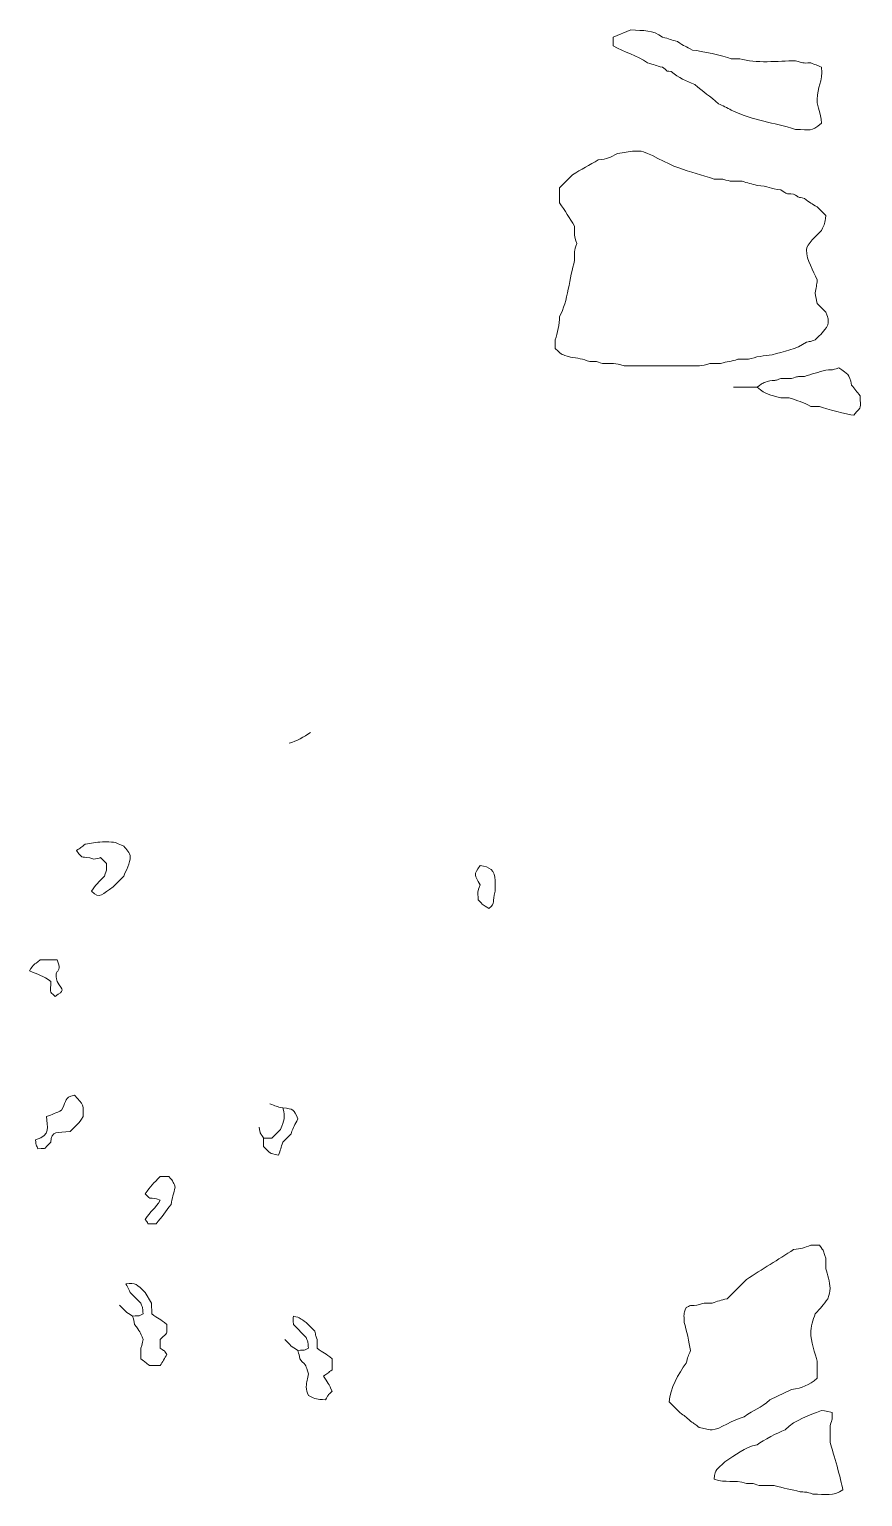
# Model space of a CAD drawing. Header units: centimetres. Extents: x -40.3 to 39, y -29.8 to 28.8.
# Drawn here: x 29.16 to 35.74, y -27.34 to -15.75 of the extents above; entities that cross this region are included whole.
import ezdxf

# ---------------------------------------------------------------- set-up
doc = ezdxf.new("R2010")
doc.units = ezdxf.units.CM
doc.header["$MEASUREMENT"] = 0
doc.layers.add('layer 1', color=7, linetype='Continuous')

msp = doc.modelspace()

# ---------------------------------------------------------------- linework, layer by layer
at = {"layer": 'layer 1', "color": 225, "lineweight": 0}
for points, knots in [([(34.16178, -15.81716), (34.21744, -15.82888), (34.2247, -15.83932), (34.28038, -15.85103), (34.28038, -15.85103), (34.33308, -15.88973), (34.34456, -15.88738), (34.39896, -15.9188), (34.39896, -15.9188), (34.47123, -15.92435), (34.63506, -15.96424), (34.70389, -15.98654), (34.70389, -15.98654), (34.70389, -15.98654), (34.77165, -15.98654), (34.77165, -15.98654), (34.77165, -15.98654), (34.89738, -16.02733), (35.07295, -16.00349), (35.21211, -16.00349), (35.21211, -16.00349), (35.2749, -16.02383), (35.2606, -16.02043), (35.33071, -16.02043), (35.33071, -16.02043), (35.36639, -16.03226), (35.38202, -16.03879), (35.4154, -16.0543), (35.4154, -16.0543), (35.4291, -16.17643), (35.38153, -16.20441), (35.38153, -16.30841), (35.38153, -16.30841), (35.38153, -16.38527), (35.41337, -16.402), (35.4154, -16.49476), (35.4154, -16.49476), (35.33133, -16.57055), (35.32721, -16.54558), (35.21211, -16.54558), (35.21211, -16.54558), (35.02905, -16.48622), (34.89395, -16.48148), (34.70389, -16.3931), (34.70389, -16.3931), (34.67076, -16.37539), (34.63674, -16.35686), (34.60225, -16.34228), (34.60225, -16.34228), (34.53791, -16.28287), (34.48032, -16.24927), (34.41593, -16.18981), (34.41593, -16.18981), (34.34381, -16.16089), (34.29351, -16.13863), (34.22959, -16.08818), (34.22959, -16.08818), (34.16154, -16.07394), (34.23234, -16.10565), (34.16182, -16.0543), (34.16182, -16.0543), (34.10616, -16.04259), (34.0989, -16.03215), (34.04322, -16.02043), (34.04322, -16.02043), (33.95896, -15.95856), (33.86061, -15.93788), (33.77219, -15.88488), (33.77219, -15.88488), (33.77219, -15.88488), (33.77219, -15.81714), (33.77219, -15.81714), (33.77219, -15.81714), (33.77219, -15.81714), (33.91237, -15.75975), (33.91237, -15.75975), (33.91237, -15.75975), (34.014, -15.76756), (34.0829, -15.75484), (34.16178, -15.81716)], [0, 0, 0, 0, 0.04761905, 0.04761905, 0.04761905, 0.04761905, 0.0952381, 0.0952381, 0.0952381, 0.0952381, 0.14285714, 0.14285714, 0.14285714, 0.14285714, 0.19047619, 0.19047619, 0.19047619, 0.19047619, 0.23809524, 0.23809524, 0.23809524, 0.23809524, 0.28571429, 0.28571429, 0.28571429, 0.28571429, 0.33333333, 0.33333333, 0.33333333, 0.33333333, 0.38095238, 0.38095238, 0.38095238, 0.38095238, 0.42857143, 0.42857143, 0.42857143, 0.42857143, 0.47619048, 0.47619048, 0.47619048, 0.47619048, 0.52380952, 0.52380952, 0.52380952, 0.52380952, 0.57142857, 0.57142857, 0.57142857, 0.57142857, 0.61904762, 0.61904762, 0.61904762, 0.61904762, 0.66666667, 0.66666667, 0.66666667, 0.66666667, 0.71428571, 0.71428571, 0.71428571, 0.71428571, 0.76190476, 0.76190476, 0.76190476, 0.76190476, 0.80952381, 0.80952381, 0.80952381, 0.80952381, 0.85714286, 0.85714286, 0.85714286, 0.85714286, 0.9047619, 0.9047619, 0.9047619, 0.9047619, 1, 1, 1, 1]), ([(34.56917, -16.93747), (34.56917, -16.93747), (34.63694, -16.93747), (34.63694, -16.93747), (34.63694, -16.93747), (34.70724, -16.96029), (34.71243, -16.9544), (34.78941, -16.9544), (34.78941, -16.9544), (34.83156, -16.96806), (34.86584, -16.97461), (34.90801, -16.98829), (34.90801, -16.98829), (34.99868, -16.9903), (35.00999, -17.01567), (35.09436, -17.02216), (35.09436, -17.02216), (35.16016, -17.06013), (35.12099, -17.05027), (35.19599, -17.05603), (35.19599, -17.05603), (35.24694, -17.08608), (35.22476, -17.07814), (35.28068, -17.08993), (35.28068, -17.08993), (35.32443, -17.12444), (35.33735, -17.13073), (35.38232, -17.15767), (35.38232, -17.15767), (35.38232, -17.15767), (35.45008, -17.22543), (35.45008, -17.22543), (35.45008, -17.22543), (35.44485, -17.29347), (35.44018, -17.28423), (35.41621, -17.34403), (35.41621, -17.34403), (35.38025, -17.37998), (35.29761, -17.45028), (35.29761, -17.49651), (35.29761, -17.49651), (35.29761, -17.58122), (35.3519, -17.65788), (35.38229, -17.73367), (35.38229, -17.73367), (35.37922, -17.77388), (35.37248, -17.79766), (35.36537, -17.83531), (35.36537, -17.83531), (35.3719, -17.86913), (35.37591, -17.88617), (35.38229, -17.91999), (35.38229, -17.91999), (35.38229, -17.91999), (35.45006, -17.98776), (35.45006, -17.98776), (35.45006, -17.98776), (35.47262, -18.0529), (35.46937, -18.03313), (35.467, -18.08939), (35.467, -18.08939), (35.43207, -18.14649), (35.41508, -18.15825), (35.36537, -18.208), (35.36537, -18.208), (35.32373, -18.22296), (35.33632, -18.21743), (35.29761, -18.22492), (35.29761, -18.22492), (35.21891, -18.2827), (35.1163, -18.2955), (35.02655, -18.32656), (35.02655, -18.32656), (34.96557, -18.32796), (34.89442, -18.34286), (34.84021, -18.36045), (34.84021, -18.36045), (34.84021, -18.36045), (34.75552, -18.36045), (34.75552, -18.36045), (34.75552, -18.36045), (34.70289, -18.3775), (34.6726, -18.37724), (34.61997, -18.39432), (34.61997, -18.39432), (34.61997, -18.39432), (34.5353, -18.39432), (34.5353, -18.39432), (34.5353, -18.39432), (34.46227, -18.41799), (34.44577, -18.41127), (34.36588, -18.41127), (34.36588, -18.41127), (34.36588, -18.41127), (34.01012, -18.41127), (34.01012, -18.41127), (34.01012, -18.41127), (34.01012, -18.41127), (33.85764, -18.41127), (33.85764, -18.41127), (33.85764, -18.41127), (33.78463, -18.38757), (33.76813, -18.39432), (33.68824, -18.39432), (33.68824, -18.39432), (33.62842, -18.37494), (33.6532, -18.37882), (33.58661, -18.37737), (33.58661, -18.37737), (33.5363, -18.36107), (33.48997, -18.34777), (33.43413, -18.3435), (33.43413, -18.3435), (33.35359, -18.31563), (33.38449, -18.33789), (33.31553, -18.27574), (33.31553, -18.27574), (33.31553, -18.27574), (33.31553, -18.208), (33.31553, -18.208), (33.31553, -18.208), (33.3331, -18.15378), (33.34808, -18.08265), (33.3494, -18.02163), (33.3494, -18.02163), (33.41426, -17.90926), (33.42681, -17.70817), (33.46801, -17.58118), (33.46801, -17.58118), (33.46801, -17.50782), (33.45979, -17.51051), (33.48495, -17.44565), (33.48495, -17.44565), (33.45979, -17.38079), (33.46801, -17.38346), (33.46801, -17.3101), (33.46801, -17.3101), (33.42929, -17.24547), (33.39106, -17.18744), (33.3494, -17.12375), (33.3494, -17.12375), (33.3494, -17.12375), (33.3494, -17.00515), (33.3494, -17.00515), (33.3494, -17.00515), (33.3494, -17.00515), (33.45104, -16.90352), (33.45104, -16.90352), (33.45104, -16.90352), (33.51891, -16.86288), (33.58727, -16.8251), (33.65433, -16.78494), (33.65433, -16.78494), (33.72668, -16.77937), (33.74719, -16.76852), (33.8068, -16.73412), (33.8068, -16.73412), (33.85741, -16.73021), (33.88961, -16.71717), (33.94235, -16.71717), (33.94235, -16.71717), (33.94235, -16.71717), (33.99317, -16.71717), (33.99317, -16.71717), (33.99317, -16.71717), (34.02698, -16.71717), (34.21597, -16.82414), (34.28115, -16.84694), (34.28115, -16.84694), (34.385, -16.88326), (34.46901, -16.90495), (34.56917, -16.93747)], [0, 0, 0, 0, 0.02272727, 0.02272727, 0.02272727, 0.02272727, 0.04545455, 0.04545455, 0.04545455, 0.04545455, 0.06818182, 0.06818182, 0.06818182, 0.06818182, 0.09090909, 0.09090909, 0.09090909, 0.09090909, 0.11363636, 0.11363636, 0.11363636, 0.11363636, 0.13636364, 0.13636364, 0.13636364, 0.13636364, 0.15909091, 0.15909091, 0.15909091, 0.15909091, 0.18181818, 0.18181818, 0.18181818, 0.18181818, 0.20454545, 0.20454545, 0.20454545, 0.20454545, 0.22727273, 0.22727273, 0.22727273, 0.22727273, 0.25, 0.25, 0.25, 0.25, 0.27272727, 0.27272727, 0.27272727, 0.27272727, 0.29545455, 0.29545455, 0.29545455, 0.29545455, 0.31818182, 0.31818182, 0.31818182, 0.31818182, 0.34090909, 0.34090909, 0.34090909, 0.34090909, 0.36363636, 0.36363636, 0.36363636, 0.36363636, 0.38636364, 0.38636364, 0.38636364, 0.38636364, 0.40909091, 0.40909091, 0.40909091, 0.40909091, 0.43181818, 0.43181818, 0.43181818, 0.43181818, 0.45454545, 0.45454545, 0.45454545, 0.45454545, 0.47727273, 0.47727273, 0.47727273, 0.47727273, 0.5, 0.5, 0.5, 0.5, 0.52272727, 0.52272727, 0.52272727, 0.52272727, 0.54545455, 0.54545455, 0.54545455, 0.54545455, 0.56818182, 0.56818182, 0.56818182, 0.56818182, 0.59090909, 0.59090909, 0.59090909, 0.59090909, 0.61363636, 0.61363636, 0.61363636, 0.61363636, 0.63636364, 0.63636364, 0.63636364, 0.63636364, 0.65909091, 0.65909091, 0.65909091, 0.65909091, 0.68181818, 0.68181818, 0.68181818, 0.68181818, 0.70454545, 0.70454545, 0.70454545, 0.70454545, 0.72727273, 0.72727273, 0.72727273, 0.72727273, 0.75, 0.75, 0.75, 0.75, 0.77272727, 0.77272727, 0.77272727, 0.77272727, 0.79545455, 0.79545455, 0.79545455, 0.79545455, 0.81818182, 0.81818182, 0.81818182, 0.81818182, 0.84090909, 0.84090909, 0.84090909, 0.84090909, 0.86363636, 0.86363636, 0.86363636, 0.86363636, 0.88636364, 0.88636364, 0.88636364, 0.88636364, 0.90909091, 0.90909091, 0.90909091, 0.90909091, 0.93181818, 0.93181818, 0.93181818, 0.93181818, 0.95454545, 0.95454545, 0.95454545, 0.95454545, 1, 1, 1, 1]), ([(34.90793, -18.58079), (34.9828, -18.64828), (35.00459, -18.63447), (35.09427, -18.6655), (35.09427, -18.6655), (35.09427, -18.6655), (35.16204, -18.6655), (35.16204, -18.6655), (35.16204, -18.6655), (35.23053, -18.68919), (35.26645, -18.69575), (35.33143, -18.73324), (35.33143, -18.73324), (35.33143, -18.73324), (35.3992, -18.73324), (35.3992, -18.73324), (35.3992, -18.73324), (35.45305, -18.7507), (35.62037, -18.79994), (35.67025, -18.80101), (35.67025, -18.80101), (35.74064, -18.72291), (35.72107, -18.75529), (35.72107, -18.64853), (35.72107, -18.64853), (35.69574, -18.61716), (35.67871, -18.59516), (35.65331, -18.56385), (35.65331, -18.56385), (35.63427, -18.47348), (35.62691, -18.47916), (35.55167, -18.4283), (35.55167, -18.4283), (35.49185, -18.4477), (35.51663, -18.44379), (35.45004, -18.44524), (35.45004, -18.44524), (35.39282, -18.46379), (35.33848, -18.47604), (35.28062, -18.49606), (35.28062, -18.49606), (35.21401, -18.49747), (35.23881, -18.49361), (35.17898, -18.51301), (35.17898, -18.51301), (35.17898, -18.51301), (35.09429, -18.51301), (35.09429, -18.51301), (35.09429, -18.51301), (35.04456, -18.52948), (35.06313, -18.52583), (35.0096, -18.52993), (35.0096, -18.52993), (34.9409, -18.55371), (34.9672, -18.53727), (34.90797, -18.58075), (34.90797, -18.58075), (34.90797, -18.58075), (34.7216, -18.58075), (34.7216, -18.58075)], [0, 0, 0, 0, 0.0625, 0.0625, 0.0625, 0.0625, 0.125, 0.125, 0.125, 0.125, 0.1875, 0.1875, 0.1875, 0.1875, 0.25, 0.25, 0.25, 0.25, 0.3125, 0.3125, 0.3125, 0.3125, 0.375, 0.375, 0.375, 0.375, 0.4375, 0.4375, 0.4375, 0.4375, 0.5, 0.5, 0.5, 0.5, 0.5625, 0.5625, 0.5625, 0.5625, 0.625, 0.625, 0.625, 0.625, 0.6875, 0.6875, 0.6875, 0.6875, 0.75, 0.75, 0.75, 0.75, 0.8125, 0.8125, 0.8125, 0.8125, 0.875, 0.875, 0.875, 0.875, 1, 1, 1, 1]), ([(29.91027, -22.20604), (29.92935, -22.22968), (29.96109, -22.25854), (29.96109, -22.29072), (29.96109, -22.29072), (29.96109, -22.33283), (29.92606, -22.4038), (29.91027, -22.4432), (29.91027, -22.4432), (29.91027, -22.4432), (29.82558, -22.52791), (29.82558, -22.52791), (29.82558, -22.52791), (29.74755, -22.57894), (29.71727, -22.63294), (29.65616, -22.56178), (29.65616, -22.56178), (29.6911, -22.50469), (29.70809, -22.49291), (29.7578, -22.44318), (29.7578, -22.44318), (29.7772, -22.38337), (29.77329, -22.40813), (29.77474, -22.34154), (29.77474, -22.34154), (29.69072, -22.27224), (29.76563, -22.2993), (29.67311, -22.30769), (29.67311, -22.30769), (29.57339, -22.27534), (29.59277, -22.32124), (29.53758, -22.23991), (29.53758, -22.23991), (29.56964, -22.21937), (29.57463, -22.21385), (29.60532, -22.18909), (29.60532, -22.18909), (29.65593, -22.1852), (29.68813, -22.17216), (29.74087, -22.17216), (29.74087, -22.17216), (29.74087, -22.17216), (29.79169, -22.17216), (29.79169, -22.17216), (29.79169, -22.17216), (29.85555, -22.17216), (29.8586, -22.18431), (29.91027, -22.20604)], [0, 0, 0, 0, 0.07692308, 0.07692308, 0.07692308, 0.07692308, 0.15384615, 0.15384615, 0.15384615, 0.15384615, 0.23076923, 0.23076923, 0.23076923, 0.23076923, 0.30769231, 0.30769231, 0.30769231, 0.30769231, 0.38461538, 0.38461538, 0.38461538, 0.38461538, 0.46153846, 0.46153846, 0.46153846, 0.46153846, 0.53846154, 0.53846154, 0.53846154, 0.53846154, 0.61538462, 0.61538462, 0.61538462, 0.61538462, 0.69230769, 0.69230769, 0.69230769, 0.69230769, 0.76923077, 0.76923077, 0.76923077, 0.76923077, 0.84615385, 0.84615385, 0.84615385, 0.84615385, 1, 1, 1, 1]), ([(32.84119, -22.47715), (32.84119, -22.47715), (32.84119, -22.56184), (32.84119, -22.56184), (32.84119, -22.56184), (32.81165, -22.65291), (32.84934, -22.6467), (32.79037, -22.69737), (32.79037, -22.69737), (32.74226, -22.66839), (32.74928, -22.67229), (32.70566, -22.62963), (32.70566, -22.62963), (32.70566, -22.55807), (32.69847, -22.57322), (32.7226, -22.51103), (32.7226, -22.51103), (32.67642, -22.43101), (32.66782, -22.43543), (32.7226, -22.35855), (32.7226, -22.35855), (32.79538, -22.36574), (32.84121, -22.3974), (32.84119, -22.47715)], [0, 0, 0, 0, 0.14285714, 0.14285714, 0.14285714, 0.14285714, 0.28571429, 0.28571429, 0.28571429, 0.28571429, 0.42857143, 0.42857143, 0.42857143, 0.42857143, 0.57142857, 0.57142857, 0.57142857, 0.57142857, 0.71428571, 0.71428571, 0.71428571, 0.71428571, 1, 1, 1, 1]), ([(29.33442, -23.27344), (29.27423, -23.22926), (29.23009, -23.21899), (29.165, -23.18875), (29.165, -23.18875), (29.20373, -23.13029), (29.19236, -23.15052), (29.24969, -23.10404), (29.24969, -23.10404), (29.24969, -23.10404), (29.38523, -23.10404), (29.38523, -23.10404), (29.38523, -23.10404), (29.43198, -23.23163), (29.34763, -23.15266), (29.38523, -23.27346), (29.38523, -23.27346), (29.38523, -23.27346), (29.38523, -23.27331), (29.38523, -23.27331), (29.38523, -23.27331), (29.43208, -23.35448), (29.44397, -23.34052), (29.36829, -23.39191), (29.36829, -23.39191), (29.31557, -23.34662), (29.33442, -23.36195), (29.33442, -23.27331), (29.33442, -23.27331), (29.33442, -23.27331), (29.33442, -23.27344), (29.33442, -23.27344)], [0, 0, 0, 0, 0.11111111, 0.11111111, 0.11111111, 0.11111111, 0.22222222, 0.22222222, 0.22222222, 0.22222222, 0.33333333, 0.33333333, 0.33333333, 0.33333333, 0.44444444, 0.44444444, 0.44444444, 0.44444444, 0.55555556, 0.55555556, 0.55555556, 0.55555556, 0.66666667, 0.66666667, 0.66666667, 0.66666667, 0.77777778, 0.77777778, 0.77777778, 0.77777778, 1, 1, 1, 1]), ([(29.30046, -24.34073), (29.34202, -24.32368), (29.37917, -24.31294), (29.41906, -24.28991), (29.41906, -24.28991), (29.46898, -24.20339), (29.43121, -24.19765), (29.5207, -24.17131), (29.5207, -24.17131), (29.59354, -24.25022), (29.59416, -24.25143), (29.58846, -24.34073), (29.58846, -24.34073), (29.55352, -24.39782), (29.53653, -24.40958), (29.48683, -24.45933), (29.48683, -24.45933), (29.38873, -24.47056), (29.33444, -24.44873), (29.33442, -24.54402), (29.33442, -24.54402), (29.26196, -24.60933), (29.31813, -24.58643), (29.23278, -24.59484), (29.23278, -24.59484), (29.2117, -24.54588), (29.22068, -24.58867), (29.21449, -24.52443), (29.21449, -24.52443), (29.3396, -24.48877), (29.30262, -24.41853), (29.30046, -24.34073)], [0, 0, 0, 0, 0.11111111, 0.11111111, 0.11111111, 0.11111111, 0.22222222, 0.22222222, 0.22222222, 0.22222222, 0.33333333, 0.33333333, 0.33333333, 0.33333333, 0.44444444, 0.44444444, 0.44444444, 0.44444444, 0.55555556, 0.55555556, 0.55555556, 0.55555556, 0.66666667, 0.66666667, 0.66666667, 0.66666667, 0.77777778, 0.77777778, 0.77777778, 0.77777778, 1, 1, 1, 1]), ([(31.16404, -24.27295), (31.18995, -24.35288), (31.17334, -24.36651), (31.14709, -24.44237), (31.14709, -24.44237), (31.14709, -24.44237), (31.07933, -24.51013), (31.07933, -24.51013), (31.07933, -24.51013), (31.07933, -24.51013), (31.01159, -24.51013), (31.01159, -24.51013), (31.01159, -24.51013), (31.01159, -24.51013), (31.01159, -24.57787), (31.01159, -24.57787), (31.01159, -24.57787), (31.07256, -24.63418), (31.05145, -24.62905), (31.13017, -24.64564), (31.13017, -24.64564), (31.14652, -24.60579), (31.15078, -24.58492), (31.16406, -24.544), (31.16406, -24.544), (31.16406, -24.544), (31.2318, -24.47624), (31.2318, -24.47624), (31.2318, -24.47624), (31.24693, -24.41934), (31.25987, -24.41146), (31.28262, -24.35766), (31.28262, -24.35766), (31.2502, -24.28261), (31.25174, -24.27969), (31.16404, -24.27295), (31.16404, -24.27295), (31.11341, -24.2623), (31.10867, -24.25764), (31.0624, -24.2391)], [0, 0, 0, 0, 0.09090909, 0.09090909, 0.09090909, 0.09090909, 0.18181818, 0.18181818, 0.18181818, 0.18181818, 0.27272727, 0.27272727, 0.27272727, 0.27272727, 0.36363636, 0.36363636, 0.36363636, 0.36363636, 0.45454545, 0.45454545, 0.45454545, 0.45454545, 0.54545455, 0.54545455, 0.54545455, 0.54545455, 0.63636364, 0.63636364, 0.63636364, 0.63636364, 0.72727273, 0.72727273, 0.72727273, 0.72727273, 0.81818182, 0.81818182, 0.81818182, 0.81818182, 1, 1, 1, 1]), ([(30.26604, -24.81499), (30.30721, -24.86602), (30.29263, -24.84056), (30.31685, -24.89968), (30.31685, -24.89968), (30.30202, -24.94542), (30.29212, -24.98685), (30.28298, -25.03521), (30.28298, -25.03521), (30.23671, -25.09228), (30.21663, -25.13108), (30.16438, -25.18768), (30.16438, -25.18768), (30.07135, -25.18565), (30.12005, -25.20083), (30.07969, -25.15381), (30.07969, -25.15381), (30.11928, -25.0891), (30.15868, -25.06605), (30.19829, -25.00134), (30.19829, -25.00134), (30.10658, -24.96574), (30.13411, -25.01389), (30.07969, -24.95052), (30.07969, -24.95052), (30.11687, -24.88974), (30.14545, -24.86782), (30.19829, -24.81499), (30.19829, -24.81499), (30.19829, -24.81499), (30.26604, -24.81499), (30.26604, -24.81499)], [0, 0, 0, 0, 0.11111111, 0.11111111, 0.11111111, 0.11111111, 0.22222222, 0.22222222, 0.22222222, 0.22222222, 0.33333333, 0.33333333, 0.33333333, 0.33333333, 0.44444444, 0.44444444, 0.44444444, 0.44444444, 0.55555556, 0.55555556, 0.55555556, 0.55555556, 0.66666667, 0.66666667, 0.66666667, 0.66666667, 0.77777778, 0.77777778, 0.77777778, 0.77777778, 1, 1, 1, 1]), ([(35.39913, -25.35704), (35.44261, -25.41627), (35.42618, -25.38997), (35.44995, -25.45867), (35.44995, -25.45867), (35.44995, -25.45867), (35.44995, -25.54336), (35.44995, -25.54336), (35.44995, -25.54336), (35.46393, -25.58654), (35.48382, -25.64809), (35.48382, -25.69584), (35.48382, -25.69584), (35.48382, -25.73259), (35.47497, -25.73784), (35.4669, -25.78055), (35.4669, -25.78055), (35.42901, -25.82722), (35.41051, -25.85283), (35.36526, -25.89913), (35.36526, -25.89913), (35.35126, -25.94228), (35.33137, -26.00386), (35.33137, -26.0516), (35.33137, -26.0516), (35.33137, -26.10169), (35.36646, -26.2233), (35.38219, -26.27184), (35.38219, -26.27184), (35.38219, -26.27184), (35.38219, -26.40739), (35.38219, -26.40739), (35.38219, -26.40739), (35.31244, -26.46243), (35.26884, -26.48516), (35.18035, -26.49498), (35.18035, -26.49498), (35.18035, -26.49498), (35.0095, -26.57676), (35.0095, -26.57676), (35.0095, -26.57676), (34.92867, -26.65138), (34.88729, -26.64831), (34.80621, -26.71231), (34.80621, -26.71231), (34.7212, -26.73022), (34.61068, -26.81395), (34.55212, -26.81395), (34.55212, -26.81395), (34.51148, -26.81395), (34.48801, -26.80411), (34.45048, -26.79702), (34.45048, -26.79702), (34.42003, -26.77295), (34.41369, -26.76689), (34.38272, -26.74621), (34.38272, -26.74621), (34.34292, -26.70952), (34.3391, -26.70621), (34.29803, -26.67844), (34.29803, -26.67844), (34.29803, -26.67844), (34.21332, -26.59375), (34.21332, -26.59375), (34.21332, -26.59375), (34.22124, -26.49084), (34.2855, -26.3691), (34.34887, -26.28883), (34.34887, -26.28883), (34.35954, -26.2382), (34.36417, -26.23346), (34.38274, -26.18719), (34.38274, -26.18719), (34.37088, -26.12436), (34.35098, -26.02573), (34.33192, -25.96693), (34.33192, -25.96693), (34.33192, -25.89537), (34.32473, -25.91052), (34.34887, -25.84833), (34.34887, -25.84833), (34.40295, -25.82686), (34.36503, -25.83288), (34.43356, -25.83141), (34.43356, -25.83141), (34.49635, -25.81104), (34.48205, -25.81446), (34.55216, -25.81446), (34.55216, -25.81446), (34.59664, -25.79905), (34.62268, -25.78966), (34.67072, -25.78059), (34.67072, -25.78059), (34.67072, -25.78059), (34.8232, -25.62811), (34.8232, -25.62811), (34.8232, -25.62811), (34.94831, -25.54629), (35.07344, -25.47101), (35.19591, -25.39093), (35.19591, -25.39093), (35.25848, -25.38615), (35.27603, -25.37623), (35.33143, -25.35706), (35.33143, -25.35706), (35.33143, -25.35706), (35.3992, -25.35706), (35.39913, -25.35704)], [0, 0, 0, 0, 0.03571429, 0.03571429, 0.03571429, 0.03571429, 0.07142857, 0.07142857, 0.07142857, 0.07142857, 0.10714286, 0.10714286, 0.10714286, 0.10714286, 0.14285714, 0.14285714, 0.14285714, 0.14285714, 0.17857143, 0.17857143, 0.17857143, 0.17857143, 0.21428571, 0.21428571, 0.21428571, 0.21428571, 0.25, 0.25, 0.25, 0.25, 0.28571429, 0.28571429, 0.28571429, 0.28571429, 0.32142857, 0.32142857, 0.32142857, 0.32142857, 0.35714286, 0.35714286, 0.35714286, 0.35714286, 0.39285714, 0.39285714, 0.39285714, 0.39285714, 0.42857143, 0.42857143, 0.42857143, 0.42857143, 0.46428571, 0.46428571, 0.46428571, 0.46428571, 0.5, 0.5, 0.5, 0.5, 0.53571429, 0.53571429, 0.53571429, 0.53571429, 0.57142857, 0.57142857, 0.57142857, 0.57142857, 0.60714286, 0.60714286, 0.60714286, 0.60714286, 0.64285714, 0.64285714, 0.64285714, 0.64285714, 0.67857143, 0.67857143, 0.67857143, 0.67857143, 0.71428571, 0.71428571, 0.71428571, 0.71428571, 0.75, 0.75, 0.75, 0.75, 0.78571429, 0.78571429, 0.78571429, 0.78571429, 0.82142857, 0.82142857, 0.82142857, 0.82142857, 0.85714286, 0.85714286, 0.85714286, 0.85714286, 0.89285714, 0.89285714, 0.89285714, 0.89285714, 0.92857143, 0.92857143, 0.92857143, 0.92857143, 1, 1, 1, 1]), ([(29.96115, -25.72975), (29.96115, -25.72975), (30.04586, -25.81444), (30.04586, -25.81444), (30.04586, -25.81444), (30.06234, -25.86417), (30.05869, -25.8456), (30.06279, -25.89913), (30.06279, -25.89913), (30.0087, -25.9206), (30.04663, -25.91458), (29.9781, -25.91607), (29.9781, -25.91607), (29.9924, -25.9559), (29.98751, -25.9479), (29.99504, -25.98384), (29.99504, -25.98384), (30.03925, -26.03984), (30.0375, -26.03935), (30.06279, -26.10242), (30.06279, -26.10242), (30.05517, -26.13881), (30.05865, -26.13157), (30.04586, -26.17018), (30.04586, -26.17018), (30.04586, -26.17018), (30.04586, -26.25487), (30.04586, -26.25487), (30.04586, -26.25487), (30.07632, -26.27895), (30.08266, -26.28501), (30.1136, -26.30569), (30.1136, -26.30569), (30.1136, -26.30569), (30.19831, -26.30569), (30.19831, -26.30569), (30.19831, -26.30569), (30.21283, -26.28161), (30.23462, -26.24505), (30.24913, -26.221), (30.24913, -26.221), (30.2114, -26.16862), (30.25139, -26.20868), (30.19831, -26.17018), (30.19831, -26.17018), (30.19831, -26.17018), (30.19831, -26.10242), (30.19831, -26.10242), (30.19831, -26.10242), (30.26352, -26.03007), (30.24706, -26.07881), (30.24913, -25.98384), (30.24913, -25.98384), (30.19682, -25.93669), (30.18273, -25.93746), (30.13053, -25.89913), (30.13053, -25.89913), (30.13053, -25.89913), (30.12893, -25.81533), (30.12893, -25.81533), (30.12893, -25.81533), (30.12893, -25.81533), (30.07969, -25.72973), (30.07969, -25.72973), (30.07969, -25.72973), (30.0131, -25.66826), (30.00269, -25.64858), (29.92724, -25.66196), (29.92724, -25.66196), (29.92924, -25.66647), (29.95919, -25.72522), (29.96115, -25.72975)], [0, 0, 0, 0, 0.05263158, 0.05263158, 0.05263158, 0.05263158, 0.10526316, 0.10526316, 0.10526316, 0.10526316, 0.15789474, 0.15789474, 0.15789474, 0.15789474, 0.21052632, 0.21052632, 0.21052632, 0.21052632, 0.26315789, 0.26315789, 0.26315789, 0.26315789, 0.31578947, 0.31578947, 0.31578947, 0.31578947, 0.36842105, 0.36842105, 0.36842105, 0.36842105, 0.42105263, 0.42105263, 0.42105263, 0.42105263, 0.47368421, 0.47368421, 0.47368421, 0.47368421, 0.52631579, 0.52631579, 0.52631579, 0.52631579, 0.57894737, 0.57894737, 0.57894737, 0.57894737, 0.63157895, 0.63157895, 0.63157895, 0.63157895, 0.68421053, 0.68421053, 0.68421053, 0.68421053, 0.73684211, 0.73684211, 0.73684211, 0.73684211, 0.78947368, 0.78947368, 0.78947368, 0.78947368, 0.84210526, 0.84210526, 0.84210526, 0.84210526, 0.89473684, 0.89473684, 0.89473684, 0.89473684, 1, 1, 1, 1]), ([(31.28249, -26.18721), (31.29681, -26.227), (31.2919, -26.21899), (31.29944, -26.25493), (31.29944, -26.25493), (31.36159, -26.32389), (31.33933, -26.29299), (31.3672, -26.37354), (31.3672, -26.37354), (31.36009, -26.41108), (31.35026, -26.43454), (31.35026, -26.47517), (31.35026, -26.47517), (31.35026, -26.50465), (31.35881, -26.51764), (31.3672, -26.54294), (31.3672, -26.54294), (31.43368, -26.57384), (31.42485, -26.57512), (31.50273, -26.57681), (31.50273, -26.57681), (31.52612, -26.53572), (31.51402, -26.54857), (31.55355, -26.50904), (31.55355, -26.50904), (31.53024, -26.45394), (31.51846, -26.4404), (31.48578, -26.39046), (31.48578, -26.39046), (31.51784, -26.36993), (31.52286, -26.36438), (31.55355, -26.33967), (31.55355, -26.33967), (31.55355, -26.33967), (31.55355, -26.25493), (31.55355, -26.25493), (31.55355, -26.25493), (31.50126, -26.20781), (31.48715, -26.20856), (31.43494, -26.17025), (31.43494, -26.17025), (31.43494, -26.17025), (31.43494, -26.10248), (31.43494, -26.10248), (31.43494, -26.10248), (31.41998, -26.06084), (31.42549, -26.07346), (31.41802, -26.03474), (31.41802, -26.03474), (31.41802, -26.03474), (31.35026, -25.96698), (31.35026, -25.96698), (31.35026, -25.96698), (31.29713, -25.93225), (31.30953, -25.93234), (31.24862, -25.91616), (31.24862, -25.91616), (31.24683, -25.94239), (31.24284, -25.93345), (31.24862, -25.98392), (31.24862, -25.98392), (31.24862, -25.98392), (31.35026, -26.08556), (31.35026, -26.08556), (31.35026, -26.08556), (31.36673, -26.13529), (31.36308, -26.11674), (31.3672, -26.17025), (31.3672, -26.17025), (31.3131, -26.19172), (31.35102, -26.1857), (31.28249, -26.18721), (31.28249, -26.18721), (31.22986, -26.15499), (31.22732, -26.14897), (31.18086, -26.10248)], [0, 0, 0, 0, 0.05, 0.05, 0.05, 0.05, 0.1, 0.1, 0.1, 0.1, 0.15, 0.15, 0.15, 0.15, 0.2, 0.2, 0.2, 0.2, 0.25, 0.25, 0.25, 0.25, 0.3, 0.3, 0.3, 0.3, 0.35, 0.35, 0.35, 0.35, 0.4, 0.4, 0.4, 0.4, 0.45, 0.45, 0.45, 0.45, 0.5, 0.5, 0.5, 0.5, 0.55, 0.55, 0.55, 0.55, 0.6, 0.6, 0.6, 0.6, 0.65, 0.65, 0.65, 0.65, 0.7, 0.7, 0.7, 0.7, 0.75, 0.75, 0.75, 0.75, 0.8, 0.8, 0.8, 0.8, 0.85, 0.85, 0.85, 0.85, 0.9, 0.9, 0.9, 0.9, 1, 1, 1, 1]), ([(35.50079, -26.67844), (35.49938, -26.74505), (35.50325, -26.72025), (35.48384, -26.78008), (35.48384, -26.78008), (35.48384, -26.78008), (35.48384, -26.84784), (35.48384, -26.84784), (35.48384, -26.84784), (35.48384, -26.84784), (35.48384, -26.91558), (35.48384, -26.91558), (35.48384, -26.91558), (35.51157, -27.0011), (35.56768, -27.20373), (35.58548, -27.28829), (35.58548, -27.28829), (35.50943, -27.34248), (35.44763, -27.32217), (35.34832, -27.32217), (35.34832, -27.32217), (35.28849, -27.30279), (35.31327, -27.30667), (35.24668, -27.30524), (35.24668, -27.30524), (35.1802, -27.28366), (35.11254, -27.27683), (35.04339, -27.25442), (35.04339, -27.25442), (35.04339, -27.25442), (34.92479, -27.25442), (34.92479, -27.25442), (34.92479, -27.25442), (34.86499, -27.23502), (34.88976, -27.23891), (34.82315, -27.23748), (34.82315, -27.23748), (34.72098, -27.20435), (34.6618, -27.23959), (34.56904, -27.20361), (34.56904, -27.20361), (34.57769, -27.11601), (34.5862, -27.13561), (34.65375, -27.06806), (34.65375, -27.06806), (34.73949, -27.01199), (34.80698, -26.95379), (34.90786, -26.93253), (34.90786, -26.93253), (34.95883, -26.89512), (35.0702, -26.83843), (35.12808, -26.81393), (35.12808, -26.81393), (35.21883, -26.73018), (35.3093, -26.70429), (35.41608, -26.66145), (35.41608, -26.66145), (35.44086, -26.66145), (35.49951, -26.6784), (35.50079, -26.67844)], [0, 0, 0, 0, 0.0625, 0.0625, 0.0625, 0.0625, 0.125, 0.125, 0.125, 0.125, 0.1875, 0.1875, 0.1875, 0.1875, 0.25, 0.25, 0.25, 0.25, 0.3125, 0.3125, 0.3125, 0.3125, 0.375, 0.375, 0.375, 0.375, 0.4375, 0.4375, 0.4375, 0.4375, 0.5, 0.5, 0.5, 0.5, 0.5625, 0.5625, 0.5625, 0.5625, 0.625, 0.625, 0.625, 0.625, 0.6875, 0.6875, 0.6875, 0.6875, 0.75, 0.75, 0.75, 0.75, 0.8125, 0.8125, 0.8125, 0.8125, 0.875, 0.875, 0.875, 0.875, 1, 1, 1, 1])]:
    msp.add_open_spline(points, degree=3, knots=knots, dxfattribs=at)
for points in [[(31.38415, -21.30822), (31.32977, -21.34077), (31.27613, -21.37659), (31.21475, -21.39291)], [(31.01156, -24.51007), (30.98192, -24.45985), (30.98854, -24.48164), (30.97767, -24.42536)], [(29.9781, -25.91609), (29.92547, -25.88391), (29.92293, -25.87787), (29.87646, -25.83141)]]:
    msp.add_open_spline(points, degree=3, dxfattribs=at)

doc.saveas('drawing.dxf')
